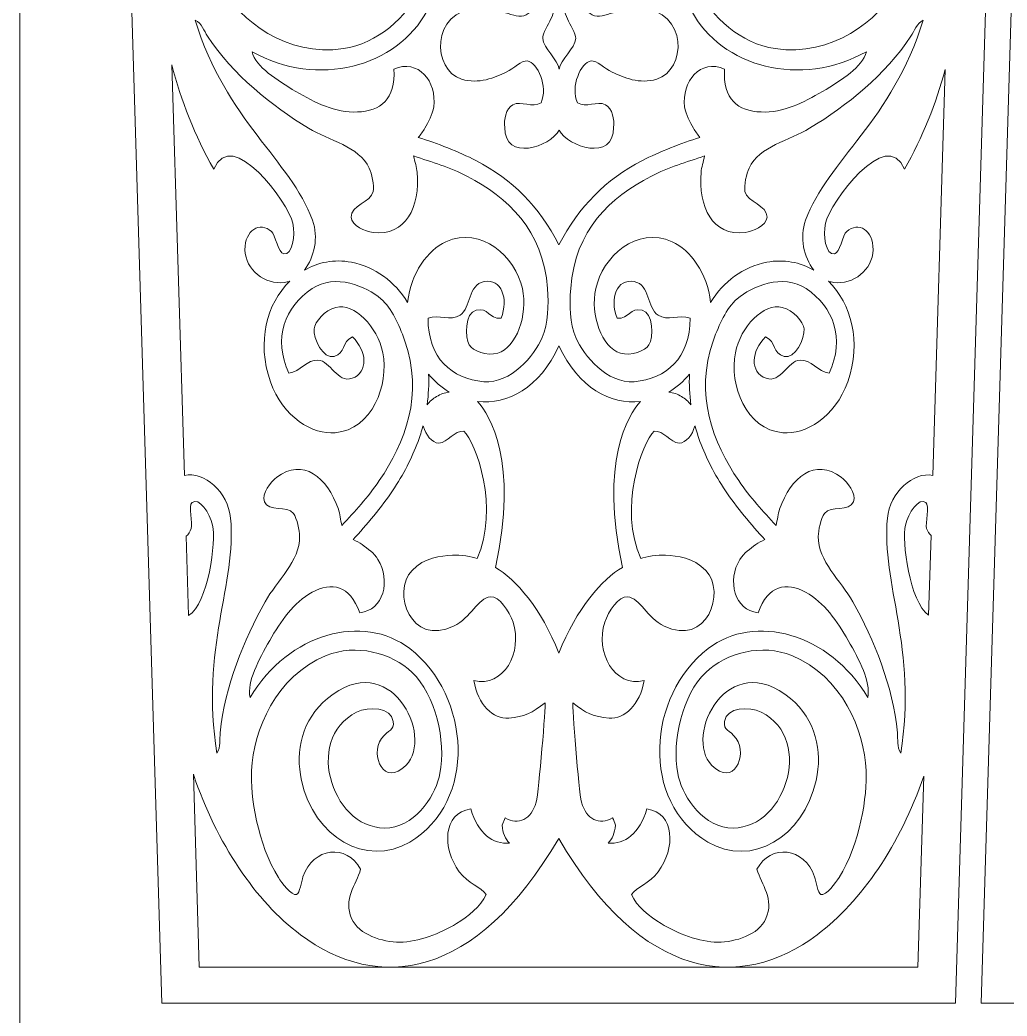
# Model space of a CAD drawing. Header units: millimetres. Extents: x -450 to 450, y -635 to 635.
# Drawn here: x -450 to -373.1, y 429.1 to 506.7 of the extents above; entities that cross this region are included whole.
import ezdxf

# ---------------------------------------------------------------- set-up
doc = ezdxf.new("R2010")
doc.units = ezdxf.units.MM
doc.header["$MEASUREMENT"] = 0
doc.layers.add('Camada 1', color=7, linetype='Continuous')

msp = doc.modelspace()

# ---------------------------------------------------------------- linework, layer by layer
at = {"layer": 'Camada 1', "color": 254, "lineweight": 20}
msp.add_lwpolyline([(-450, 35.1801), (450, 35.1801), (450, 635.1801), (-450, 635.1801), (-450, 35.1801)], close=True, dxfattribs=at)
at = {"layer": 'Camada 1', "color": 250, "lineweight": 20}
for points, knots in [([(-445, 630.1801), (-445, 630.1801), (-438.9545, 430.1057), (-438.9545, 430.1057), (-438.9545, 430.1057), (-438.9545, 430.1057), (-377.1447, 430.1057), (-377.1447, 430.1057), (-377.1447, 430.1057), (-377.1447, 430.1057), (-371.0992, 630.1801), (-371.0992, 630.1801), (-371.0992, 630.1801), (-371.0992, 630.1801), (-445, 630.1801), (-445, 630.1801)], [0, 0, 0, 0, 0.2, 0.2, 0.2, 0.2, 0.4, 0.4, 0.4, 0.4, 0.6, 0.6, 0.6, 0.6, 1, 1, 1, 1]), ([(-301.2439, 430.1057), (-301.2439, 430.1057), (-307.2894, 630.1801), (-307.2894, 630.1801), (-307.2894, 630.1801), (-307.2894, 630.1801), (-369.0992, 630.1801), (-369.0992, 630.1801), (-369.0992, 630.1801), (-369.0992, 630.1801), (-375.1447, 430.1057), (-375.1447, 430.1057), (-375.1447, 430.1057), (-375.1447, 430.1057), (-301.2439, 430.1057), (-301.2439, 430.1057)], [0, 0, 0, 0, 0.2, 0.2, 0.2, 0.2, 0.4, 0.4, 0.4, 0.4, 0.6, 0.6, 0.6, 0.6, 1, 1, 1, 1]), ([(-434.3718, 509.3272), (-435.3369, 510.9871), (-436.53, 514.6784), (-436.0892, 517.8454), (-436.0892, 517.8454), (-436.0208, 518.2822), (-435.7245, 519.702), (-435.2685, 519.7457), (-435.2685, 519.7457), (-434.9798, 519.7894), (-434.4554, 519.0685), (-434.1591, 518.8065), (-434.1591, 518.8065), (-432.3581, 517.1902), (-429.5845, 518.3478), (-429.4325, 520.7067), (-429.4325, 520.7067), (-430.3216, 521.6022), (-431.8338, 522.039), (-431.8414, 523.7427), (-431.8414, 523.7427), (-431.8338, 525.1842), (-430.2304, 526.6695), (-428.8626, 527.3903), (-428.8626, 527.3903), (-427.4188, 528.1765), (-425.3291, 528.526), (-423.7485, 528.5041), (-423.7485, 528.5041), (-422.6238, 528.5041), (-421.218, 528.3295), (-420.4353, 527.7179), (-420.4353, 527.7179), (-420.5797, 526.9971), (-421.4992, 526.189), (-421.7956, 525.0095), (-421.7956, 525.0095), (-422.3731, 522.6942), (-421.1876, 520.1825), (-418.8244, 521.0998), (-418.8244, 521.0998), (-419.2955, 524.3542), (-416.6055, 526.189), (-414.0522, 525.0968), (-414.0522, 525.0968), (-412.236, 524.3105), (-409.8424, 521.2309), (-409.2952, 519.1996), (-409.2952, 519.1996), (-409.0369, 518.2167), (-409.1053, 516.666), (-409.3028, 515.9452), (-409.3028, 515.9452), (-410.5643, 516.1417), (-411.7649, 516.8626), (-412.9807, 516.3384), (-412.9807, 516.3384), (-414.2346, 515.7923), (-414.9413, 514.1323), (-414.4701, 512.2758), (-414.4701, 512.2758), (-412.4108, 514.0232), (-409.8424, 512.2977), (-409.6524, 509.8077), (-409.6524, 509.8077), (-409.5764, 508.9122), (-409.888, 507.3833), (-410.5719, 507.0994), (-410.5719, 507.0994), (-411.5597, 506.7062), (-412.6772, 507.7827), (-414.2802, 507.6672), (-414.2802, 507.6672), (-418.1331, 507.3897), (-417.8593, 502.7746), (-415.6024, 502.0976), (-415.6024, 502.0976), (-414.265, 501.6826), (-413.0035, 502.2287), (-412.1297, 502.6437), (-412.1297, 502.6437), (-411.5293, 502.9276), (-410.9366, 503.5828), (-410.4883, 503.5173), (-410.4883, 503.5173), (-409.6904, 503.4081), (-408.8469, 501.5079), (-409.4168, 500.2629), (-409.4168, 500.2629), (-410.0779, 499.8261), (-410.9442, 500.4376), (-411.6205, 500.11), (-411.6205, 500.11), (-412.1601, 499.8261), (-412.312, 498.9087), (-412.2436, 498.3408), (-412.2436, 498.3408), (-412.2512, 495.6543), (-408.6949, 496.8119), (-408.011, 498.1224), (-408.011, 498.1224), (-407.3195, 496.8119), (-403.7632, 495.6543), (-403.7632, 498.3408), (-403.7632, 498.3408), (-403.7024, 498.9087), (-403.8468, 499.8261), (-404.3863, 500.11), (-404.3863, 500.11), (-405.0626, 500.4376), (-405.9289, 499.8261), (-406.5824, 500.2629), (-406.5824, 500.2629), (-407.1523, 501.5079), (-406.3164, 503.4081), (-405.5186, 503.5173), (-405.5186, 503.5173), (-405.0702, 503.5828), (-404.4775, 502.9276), (-403.8772, 502.6437), (-403.8772, 502.6437), (-402.9957, 502.2287), (-401.7343, 501.6826), (-400.3969, 502.0976), (-400.3969, 502.0976), (-398.1324, 502.7746), (-397.8661, 507.3897), (-401.7191, 507.6672), (-401.7191, 507.6672), (-403.3221, 507.7827), (-404.4395, 506.7062), (-405.4274, 507.0994), (-405.4274, 507.0994), (-406.1113, 507.3833), (-406.4228, 508.9122), (-406.3544, 509.8077), (-406.3544, 509.8077), (-406.1569, 512.2977), (-403.5808, 514.0232), (-401.5291, 512.2758), (-401.5291, 512.2758), (-401.058, 514.1323), (-401.7647, 515.7923), (-403.0033, 516.3384), (-403.0033, 516.3384), (-404.2191, 516.8626), (-405.4198, 516.1417), (-406.6964, 515.9452), (-406.6964, 515.9452), (-406.8788, 516.666), (-406.9548, 518.2167), (-406.6812, 519.1996), (-406.6812, 519.1996), (-406.1417, 521.2309), (-403.7556, 524.3105), (-401.9318, 525.0968), (-401.9318, 525.0968), (-399.3786, 526.189), (-396.6886, 524.3542), (-397.1673, 521.0998), (-397.1673, 521.0998), (-394.7964, 520.1825), (-393.611, 522.6942), (-394.1885, 525.0095), (-394.1885, 525.0095), (-394.4849, 526.189), (-395.3967, 526.9971), (-395.5411, 527.7179), (-395.5411, 527.7179), (-394.766, 528.3295), (-393.3526, 528.5041), (-392.228, 528.5041), (-392.228, 528.5041), (-390.655, 528.526), (-388.5653, 528.1765), (-387.1215, 527.3903), (-387.1215, 527.3903), (-385.7536, 526.6695), (-384.1427, 525.1842), (-384.1427, 523.7427), (-384.1427, 523.7427), (-384.1503, 522.039), (-385.67, 521.6022), (-386.5591, 520.7067), (-386.5591, 520.7067), (-386.4071, 518.3478), (-383.6335, 517.1902), (-381.825, 518.8065), (-381.825, 518.8065), (-381.5286, 519.0685), (-381.0119, 519.7894), (-380.7155, 519.7457), (-380.7155, 519.7457), (-380.2596, 519.702), (-379.9632, 518.2822), (-379.9024, 517.8454), (-379.9024, 517.8454), (-379.4693, 514.6784), (-380.6623, 510.9871), (-381.6274, 509.3272), (-381.6274, 509.3272), (-383.1776, 506.6625), (-386.7339, 503.8231), (-391.1869, 504.4783), (-391.1869, 504.4783), (-393.8009, 504.8496), (-396.225, 506.9464), (-397.1141, 509.1743), (-397.1141, 509.1743), (-398.1324, 511.7297), (-397.494, 515.29), (-395.9135, 517.365), (-395.9135, 517.365), (-395.0168, 518.5444), (-392.5471, 520.0078), (-390.237, 519.0467), (-390.237, 519.0467), (-385.7156, 517.1465), (-386.5135, 509.2835), (-391.582, 509.6549), (-391.582, 509.6549), (-392.6915, 509.7422), (-394.3861, 510.7032), (-394.0593, 511.7953), (-394.0593, 511.7953), (-393.8389, 512.516), (-393.421, 512.1447), (-392.6079, 512.516), (-392.6079, 512.516), (-391.1185, 513.215), (-391.1717, 516.0107), (-393.5578, 515.3773), (-393.5578, 515.3773), (-396.7645, 514.5254), (-396.2706, 506.4659), (-389.8419, 507.4925), (-389.8419, 507.4925), (-387.205, 507.9293), (-385.6026, 509.7883), (-385.0849, 512.0793), (-385.0849, 512.0793), (-384.0677, 516.581), (-387.0304, 520.8338), (-391.3161, 520.8596), (-391.3161, 520.8596), (-397.8892, 520.8993), (-400.8224, 513.215), (-397.7068, 507.427), (-397.7068, 507.427), (-395.3815, 503.0368), (-389.1808, 501.3768), (-384.0743, 504.2381), (-384.0743, 504.2381), (-384.401, 503.0368), (-385.9968, 502.032), (-387.4938, 501.1365), (-387.4938, 501.1365), (-388.9832, 500.2629), (-390.541, 499.4765), (-392.2812, 499.5421), (-392.2812, 499.5421), (-394.0745, 499.6076), (-395.2903, 500.525), (-395.1232, 502.8839), (-395.1232, 502.8839), (-397.0001, 503.7139), (-398.4971, 501.9229), (-398.2311, 499.9352), (-398.2311, 499.9352), (-398.14, 499.3019), (-397.8284, 498.7776), (-397.5472, 498.2754), (-397.5472, 498.2754), (-397.4029, 498.035), (-397.2129, 497.773), (-397.0381, 497.5545), (-397.0381, 497.5545), (-398.4591, 497.1177), (-400.2398, 496.4246), (-401.5139, 495.7636), (-401.5139, 495.7636), (-404.4495, 494.2406), (-406.4, 492.2251), (-408.0186, 489.1892), (-408.0186, 489.1892), (-409.622, 492.2251), (-411.5721, 494.2416), (-414.5005, 495.7636), (-414.5005, 495.7636), (-415.7743, 496.4256), (-417.5477, 497.1177), (-418.9763, 497.5545), (-418.9763, 497.5545), (-418.8016, 497.773), (-418.604, 498.035), (-418.4672, 498.2754), (-418.4672, 498.2754), (-418.186, 498.7776), (-417.8669, 499.3019), (-417.7757, 499.9352), (-417.7757, 499.9352), (-417.5021, 501.9229), (-418.9991, 503.7139), (-420.8761, 502.8839), (-420.8761, 502.8839), (-420.7165, 500.525), (-421.9323, 499.6076), (-423.7181, 499.5421), (-423.7181, 499.5421), (-425.4659, 499.4765), (-427.016, 500.2629), (-428.5054, 501.1365), (-428.5054, 501.1365), (-430.0024, 502.032), (-431.6058, 503.0368), (-431.925, 504.2381), (-431.925, 504.2381), (-426.8185, 501.3768), (-420.6253, 503.0368), (-418.2924, 507.427), (-418.2924, 507.427), (-415.1844, 513.215), (-418.0949, 520.8993), (-424.6756, 520.8596), (-424.6756, 520.8596), (-428.9613, 520.8338), (-431.9192, 516.5823), (-430.9067, 512.0793), (-430.9067, 512.0793), (-430.3919, 509.7896), (-428.7866, 507.9293), (-426.1574, 507.4925), (-426.1574, 507.4925), (-419.7286, 506.4659), (-419.2347, 514.5254), (-422.4339, 515.3773), (-422.4339, 515.3773), (-424.8199, 516.0107), (-424.8807, 513.215), (-423.3989, 512.516), (-423.3989, 512.516), (-422.5782, 512.1447), (-422.1603, 512.516), (-421.9399, 511.7953), (-421.9399, 511.7953), (-421.6132, 510.7032), (-423.3077, 509.7422), (-424.4172, 509.6549), (-424.4172, 509.6549), (-429.4857, 509.2835), (-430.276, 517.1465), (-425.7546, 519.0467), (-425.7546, 519.0467), (-423.4369, 520.0078), (-420.9749, 518.5444), (-420.0782, 517.365), (-420.0782, 517.365), (-418.4976, 515.29), (-417.8669, 511.7297), (-418.8927, 509.1743), (-418.8927, 509.1743), (-419.7742, 506.9464), (-422.1983, 504.8496), (-424.8123, 504.4783), (-424.8123, 504.4783), (-429.2653, 503.8231), (-432.8217, 506.6625), (-434.3718, 509.3272)], [0, 0, 0, 0, 0.0107527, 0.0107527, 0.0107527, 0.0107527, 0.0215054, 0.0215054, 0.0215054, 0.0215054, 0.0322581, 0.0322581, 0.0322581, 0.0322581, 0.0430108, 0.0430108, 0.0430108, 0.0430108, 0.0537634, 0.0537634, 0.0537634, 0.0537634, 0.0645161, 0.0645161, 0.0645161, 0.0645161, 0.0752688, 0.0752688, 0.0752688, 0.0752688, 0.0860215, 0.0860215, 0.0860215, 0.0860215, 0.0967742, 0.0967742, 0.0967742, 0.0967742, 0.1075269, 0.1075269, 0.1075269, 0.1075269, 0.1182796, 0.1182796, 0.1182796, 0.1182796, 0.1290323, 0.1290323, 0.1290323, 0.1290323, 0.1397849, 0.1397849, 0.1397849, 0.1397849, 0.1505376, 0.1505376, 0.1505376, 0.1505376, 0.1612903, 0.1612903, 0.1612903, 0.1612903, 0.172043, 0.172043, 0.172043, 0.172043, 0.1827957, 0.1827957, 0.1827957, 0.1827957, 0.1935484, 0.1935484, 0.1935484, 0.1935484, 0.2043011, 0.2043011, 0.2043011, 0.2043011, 0.2150538, 0.2150538, 0.2150538, 0.2150538, 0.2258065, 0.2258065, 0.2258065, 0.2258065, 0.2365591, 0.2365591, 0.2365591, 0.2365591, 0.2473118, 0.2473118, 0.2473118, 0.2473118, 0.2580645, 0.2580645, 0.2580645, 0.2580645, 0.2688172, 0.2688172, 0.2688172, 0.2688172, 0.2795699, 0.2795699, 0.2795699, 0.2795699, 0.2903226, 0.2903226, 0.2903226, 0.2903226, 0.3010753, 0.3010753, 0.3010753, 0.3010753, 0.311828, 0.311828, 0.311828, 0.311828, 0.3225806, 0.3225806, 0.3225806, 0.3225806, 0.3333333, 0.3333333, 0.3333333, 0.3333333, 0.344086, 0.344086, 0.344086, 0.344086, 0.3548387, 0.3548387, 0.3548387, 0.3548387, 0.3655914, 0.3655914, 0.3655914, 0.3655914, 0.3763441, 0.3763441, 0.3763441, 0.3763441, 0.3870968, 0.3870968, 0.3870968, 0.3870968, 0.3978495, 0.3978495, 0.3978495, 0.3978495, 0.4086022, 0.4086022, 0.4086022, 0.4086022, 0.4193548, 0.4193548, 0.4193548, 0.4193548, 0.4301075, 0.4301075, 0.4301075, 0.4301075, 0.4408602, 0.4408602, 0.4408602, 0.4408602, 0.4516129, 0.4516129, 0.4516129, 0.4516129, 0.4623656, 0.4623656, 0.4623656, 0.4623656, 0.4731183, 0.4731183, 0.4731183, 0.4731183, 0.483871, 0.483871, 0.483871, 0.483871, 0.4946237, 0.4946237, 0.4946237, 0.4946237, 0.5053763, 0.5053763, 0.5053763, 0.5053763, 0.516129, 0.516129, 0.516129, 0.516129, 0.5268817, 0.5268817, 0.5268817, 0.5268817, 0.5376344, 0.5376344, 0.5376344, 0.5376344, 0.5483871, 0.5483871, 0.5483871, 0.5483871, 0.5591398, 0.5591398, 0.5591398, 0.5591398, 0.5698925, 0.5698925, 0.5698925, 0.5698925, 0.5806452, 0.5806452, 0.5806452, 0.5806452, 0.5913978, 0.5913978, 0.5913978, 0.5913978, 0.6021505, 0.6021505, 0.6021505, 0.6021505, 0.6129032, 0.6129032, 0.6129032, 0.6129032, 0.6236559, 0.6236559, 0.6236559, 0.6236559, 0.6344086, 0.6344086, 0.6344086, 0.6344086, 0.6451613, 0.6451613, 0.6451613, 0.6451613, 0.655914, 0.655914, 0.655914, 0.655914, 0.6666667, 0.6666667, 0.6666667, 0.6666667, 0.6774194, 0.6774194, 0.6774194, 0.6774194, 0.688172, 0.688172, 0.688172, 0.688172, 0.6989247, 0.6989247, 0.6989247, 0.6989247, 0.7096774, 0.7096774, 0.7096774, 0.7096774, 0.7204301, 0.7204301, 0.7204301, 0.7204301, 0.7311828, 0.7311828, 0.7311828, 0.7311828, 0.7419355, 0.7419355, 0.7419355, 0.7419355, 0.7526882, 0.7526882, 0.7526882, 0.7526882, 0.7634409, 0.7634409, 0.7634409, 0.7634409, 0.7741935, 0.7741935, 0.7741935, 0.7741935, 0.7849462, 0.7849462, 0.7849462, 0.7849462, 0.7956989, 0.7956989, 0.7956989, 0.7956989, 0.8064516, 0.8064516, 0.8064516, 0.8064516, 0.8172043, 0.8172043, 0.8172043, 0.8172043, 0.827957, 0.827957, 0.827957, 0.827957, 0.8387097, 0.8387097, 0.8387097, 0.8387097, 0.8494624, 0.8494624, 0.8494624, 0.8494624, 0.8602151, 0.8602151, 0.8602151, 0.8602151, 0.8709677, 0.8709677, 0.8709677, 0.8709677, 0.8817204, 0.8817204, 0.8817204, 0.8817204, 0.8924731, 0.8924731, 0.8924731, 0.8924731, 0.9032258, 0.9032258, 0.9032258, 0.9032258, 0.9139785, 0.9139785, 0.9139785, 0.9139785, 0.9247312, 0.9247312, 0.9247312, 0.9247312, 0.9354839, 0.9354839, 0.9354839, 0.9354839, 0.9462366, 0.9462366, 0.9462366, 0.9462366, 0.9569892, 0.9569892, 0.9569892, 0.9569892, 0.9677419, 0.9677419, 0.9677419, 0.9677419, 0.9784946, 0.9784946, 0.9784946, 0.9784946, 1, 1, 1, 1]), ([(-409.2876, 505.2646), (-409.3028, 505.6796), (-408.8469, 506.3349), (-408.6417, 506.7936), (-408.6417, 506.7936), (-408.4138, 507.2959), (-408.2846, 507.7764), (-408.0034, 508.2133), (-408.0034, 508.2133), (-407.7147, 507.7764), (-407.5855, 507.2959), (-407.3575, 506.7936), (-407.3575, 506.7936), (-407.1599, 506.3349), (-406.6964, 505.6796), (-406.7116, 505.2646), (-406.7116, 505.2646), (-406.742, 504.522), (-407.9198, 503.6046), (-408.0034, 502.8839), (-408.0034, 502.8839), (-408.0794, 503.6046), (-409.2497, 504.522), (-409.2876, 505.2646)], [0, 0, 0, 0, 0.1428571, 0.1428571, 0.1428571, 0.1428571, 0.2857143, 0.2857143, 0.2857143, 0.2857143, 0.4285714, 0.4285714, 0.4285714, 0.4285714, 0.5714286, 0.5714286, 0.5714286, 0.5714286, 0.7142857, 0.7142857, 0.7142857, 0.7142857, 1, 1, 1, 1]), ([(-427.2136, 491.1112), (-428.9462, 495.8072), (-433.9463, 498.865), (-436.3552, 506.7062), (-436.3552, 506.7062), (-435.8308, 506.444), (-435.6637, 505.8544), (-435.3901, 505.4394), (-435.3901, 505.4394), (-433.3916, 502.4252), (-430.4204, 500.0445), (-427.5176, 498.2754), (-427.5176, 498.2754), (-425.9522, 497.3143), (-423.5813, 496.8774), (-422.7986, 495.1738), (-422.7986, 495.1738), (-422.6162, 494.7588), (-422.3807, 493.8197), (-422.4871, 493.3391), (-422.4871, 493.3391), (-422.6618, 492.5091), (-424.2424, 492.2688), (-424.2044, 491.3516), (-424.2044, 491.3516), (-424.174, 490.6744), (-423.0722, 490.2157), (-422.5023, 490.1503), (-422.5023, 490.1503), (-419.9338, 489.8444), (-418.8396, 492.1597), (-419.0599, 494.8462), (-419.0599, 494.8462), (-419.0903, 495.2175), (-419.2499, 495.6762), (-419.3411, 496.113), (-419.3411, 496.113), (-417.8973, 495.6325), (-416.5369, 495.2396), (-415.1465, 494.5186), (-415.1465, 494.5186), (-412.0308, 492.9027), (-409.2345, 490.3686), (-408.9153, 485.7819), (-408.9153, 485.7819), (-408.8241, 484.4713), (-408.8317, 483.0954), (-409.3256, 481.9596), (-409.3256, 481.9596), (-409.9488, 480.5399), (-411.7573, 478.3775), (-413.8774, 478.5304), (-413.8774, 478.5304), (-416.3623, 478.7271), (-418.2316, 480.3869), (-418.2164, 483.4667), (-418.2164, 483.4667), (-417.3654, 483.7943), (-416.4611, 483.2265), (-415.724, 483.7069), (-415.724, 483.7069), (-414.8577, 484.2748), (-415.1085, 486.1095), (-413.8546, 486.3279), (-413.8546, 486.3279), (-412.502, 486.59), (-411.9245, 485.0174), (-412.5248, 483.4667), (-412.5248, 483.4667), (-413.4975, 483.4011), (-413.5203, 484.3404), (-414.4777, 484.1), (-414.4777, 484.1), (-415.344, 483.9035), (-415.3668, 481.9815), (-415.0021, 481.3917), (-415.0021, 481.3917), (-414.7361, 480.9549), (-413.6419, 480.4962), (-412.7908, 480.7583), (-412.7908, 480.7583), (-411.3242, 481.1952), (-410.4275, 483.7287), (-410.8682, 485.7819), (-410.8682, 485.7819), (-411.4078, 488.25), (-414.0522, 490.6962), (-416.8258, 489.4294), (-416.8258, 489.4294), (-418.224, 488.796), (-419.5691, 487.005), (-419.8046, 484.7117), (-419.8046, 484.7117), (-420.8305, 486.3279), (-422.3211, 487.4779), (-424.1892, 487.835), (-424.1892, 487.835), (-425.5201, 488.0895), (-426.7805, 487.835), (-427.8443, 487.2235), (-427.8443, 487.2235), (-427.0692, 488.2281), (-426.7273, 489.7789), (-427.2136, 491.1112)], [0, 0, 0, 0, 0.037037, 0.037037, 0.037037, 0.037037, 0.0740741, 0.0740741, 0.0740741, 0.0740741, 0.1111111, 0.1111111, 0.1111111, 0.1111111, 0.1481481, 0.1481481, 0.1481481, 0.1481481, 0.1851852, 0.1851852, 0.1851852, 0.1851852, 0.2222222, 0.2222222, 0.2222222, 0.2222222, 0.2592593, 0.2592593, 0.2592593, 0.2592593, 0.2962963, 0.2962963, 0.2962963, 0.2962963, 0.3333333, 0.3333333, 0.3333333, 0.3333333, 0.3703704, 0.3703704, 0.3703704, 0.3703704, 0.4074074, 0.4074074, 0.4074074, 0.4074074, 0.4444444, 0.4444444, 0.4444444, 0.4444444, 0.4814815, 0.4814815, 0.4814815, 0.4814815, 0.5185185, 0.5185185, 0.5185185, 0.5185185, 0.5555556, 0.5555556, 0.5555556, 0.5555556, 0.5925926, 0.5925926, 0.5925926, 0.5925926, 0.6296296, 0.6296296, 0.6296296, 0.6296296, 0.6666667, 0.6666667, 0.6666667, 0.6666667, 0.7037037, 0.7037037, 0.7037037, 0.7037037, 0.7407407, 0.7407407, 0.7407407, 0.7407407, 0.7777778, 0.7777778, 0.7777778, 0.7777778, 0.8148148, 0.8148148, 0.8148148, 0.8148148, 0.8518519, 0.8518519, 0.8518519, 0.8518519, 0.8888889, 0.8888889, 0.8888889, 0.8888889, 0.9259259, 0.9259259, 0.9259259, 0.9259259, 1, 1, 1, 1]), ([(-402.1522, 478.5304), (-404.2723, 478.3775), (-406.0809, 480.5399), (-406.6964, 481.9596), (-406.6964, 481.9596), (-407.1903, 483.0954), (-407.1979, 484.4713), (-407.1067, 485.7819), (-407.1067, 485.7819), (-406.7876, 490.3686), (-403.9837, 492.9027), (-400.868, 494.5186), (-400.868, 494.5186), (-399.4776, 495.2396), (-398.1172, 495.6325), (-396.6734, 496.113), (-396.6734, 496.113), (-396.7645, 495.6762), (-396.9241, 495.2175), (-396.9545, 494.8462), (-396.9545, 494.8462), (-397.1749, 492.1597), (-396.0882, 489.8444), (-393.5198, 490.1503), (-393.5198, 490.1503), (-392.9575, 490.2157), (-391.848, 490.6744), (-391.8176, 491.3516), (-391.8176, 491.3516), (-391.772, 492.2688), (-393.3526, 492.5091), (-393.535, 493.3391), (-393.535, 493.3391), (-393.6338, 493.8197), (-393.4058, 494.7588), (-393.2158, 495.1738), (-393.2158, 495.1738), (-392.4331, 496.8774), (-390.0547, 497.3143), (-388.4969, 498.2754), (-388.4969, 498.2754), (-385.5865, 500.0445), (-382.6077, 502.4252), (-380.6091, 505.4394), (-380.6091, 505.4394), (-380.3356, 505.8544), (-380.1684, 506.444), (-379.6441, 506.7062), (-379.6441, 506.7062), (-382.0605, 498.865), (-387.0683, 495.8072), (-388.8084, 491.1112), (-388.8084, 491.1112), (-389.2948, 489.7789), (-388.9528, 488.2281), (-388.1777, 487.2235), (-388.1777, 487.2235), (-389.2416, 487.835), (-390.5093, 488.0886), (-391.8328, 487.835), (-391.8328, 487.835), (-393.7009, 487.4771), (-395.184, 486.3279), (-396.2174, 484.7117), (-396.2174, 484.7117), (-396.453, 487.005), (-397.798, 488.796), (-399.1962, 489.4294), (-399.1962, 489.4294), (-401.9774, 490.6962), (-404.6219, 488.25), (-405.1538, 485.7819), (-405.1538, 485.7819), (-405.5945, 483.7287), (-404.6979, 481.1952), (-403.2389, 480.7583), (-403.2389, 480.7583), (-402.3802, 480.4962), (-401.2935, 480.9549), (-401.02, 481.3917), (-401.02, 481.3917), (-400.6552, 481.9815), (-400.678, 483.9035), (-401.5519, 484.1), (-401.5519, 484.1), (-402.5018, 484.3404), (-402.5246, 483.4011), (-403.4972, 483.4667), (-403.4972, 483.4667), (-404.09, 485.0174), (-403.52, 486.59), (-402.1598, 486.3279), (-402.1598, 486.3279), (-400.9136, 486.1095), (-401.1719, 484.2748), (-400.2981, 483.7069), (-400.2981, 483.7069), (-399.561, 483.2265), (-398.6643, 483.7943), (-397.8056, 483.4667), (-397.8056, 483.4667), (-397.798, 480.3869), (-399.6674, 478.7271), (-402.1522, 478.5304)], [0, 0, 0, 0, 0.037037, 0.037037, 0.037037, 0.037037, 0.0740741, 0.0740741, 0.0740741, 0.0740741, 0.1111111, 0.1111111, 0.1111111, 0.1111111, 0.1481481, 0.1481481, 0.1481481, 0.1481481, 0.1851852, 0.1851852, 0.1851852, 0.1851852, 0.2222222, 0.2222222, 0.2222222, 0.2222222, 0.2592593, 0.2592593, 0.2592593, 0.2592593, 0.2962963, 0.2962963, 0.2962963, 0.2962963, 0.3333333, 0.3333333, 0.3333333, 0.3333333, 0.3703704, 0.3703704, 0.3703704, 0.3703704, 0.4074074, 0.4074074, 0.4074074, 0.4074074, 0.4444444, 0.4444444, 0.4444444, 0.4444444, 0.4814815, 0.4814815, 0.4814815, 0.4814815, 0.5185185, 0.5185185, 0.5185185, 0.5185185, 0.5555556, 0.5555556, 0.5555556, 0.5555556, 0.5925926, 0.5925926, 0.5925926, 0.5925926, 0.6296296, 0.6296296, 0.6296296, 0.6296296, 0.6666667, 0.6666667, 0.6666667, 0.6666667, 0.7037037, 0.7037037, 0.7037037, 0.7037037, 0.7407407, 0.7407407, 0.7407407, 0.7407407, 0.7777778, 0.7777778, 0.7777778, 0.7777778, 0.8148148, 0.8148148, 0.8148148, 0.8148148, 0.8518519, 0.8518519, 0.8518519, 0.8518519, 0.8888889, 0.8888889, 0.8888889, 0.8888889, 0.9259259, 0.9259259, 0.9259259, 0.9259259, 1, 1, 1, 1]), ([(-437.1955, 471.2188), (-437.1955, 471.2188), (-438.1626, 503.2275), (-438.1626, 503.2275), (-438.1626, 503.2275), (-437.4666, 500.4466), (-436.3867, 497.6887), (-434.9038, 495.0864), (-434.9038, 495.0864), (-433.498, 498.4937), (-429.0982, 492.4654), (-428.7486, 490.871), (-428.7486, 490.871), (-428.5434, 489.9318), (-428.779, 488.3811), (-429.4553, 488.4903), (-429.4553, 488.4903), (-429.8581, 488.5339), (-430.1164, 489.9755), (-430.4128, 490.2376), (-430.4128, 490.2376), (-431.2943, 491.0238), (-432.5025, 490.3468), (-432.4721, 488.796), (-432.4721, 488.796), (-432.4417, 487.2672), (-430.9219, 486.044), (-429.3945, 486.2624), (-429.3945, 486.2624), (-429.2501, 486.2842), (-429.1134, 486.3061), (-428.9918, 486.3498), (-428.9918, 486.3498), (-430.7623, 484.6243), (-431.583, 481.6538), (-430.4964, 478.5304), (-430.4964, 478.5304), (-429.5313, 475.7566), (-427.1832, 474.3805), (-425.4431, 474.5553), (-425.4431, 474.5553), (-422.5706, 474.7955), (-421.2332, 478.2902), (-421.7424, 480.7802), (-421.7424, 480.7802), (-422.1527, 482.8332), (-423.9461, 484.668), (-425.3975, 484.3185), (-425.3975, 484.3185), (-426.2561, 484.1219), (-427.0312, 483.1828), (-427.092, 482.6367), (-427.092, 482.6367), (-427.1756, 481.9378), (-426.3777, 480.2341), (-425.5342, 480.4962), (-425.5342, 480.4962), (-424.6224, 480.7583), (-424.9719, 481.6102), (-424.098, 482.0252), (-424.098, 482.0252), (-422.9734, 480.933), (-422.8442, 479.2512), (-424.1284, 478.7925), (-424.1284, 478.7925), (-425.2911, 478.3994), (-425.8078, 480.1467), (-426.7881, 480.2123), (-426.7881, 480.2123), (-427.6164, 480.2778), (-428.1787, 479.3167), (-429.0526, 479.1858), (-429.0526, 479.1858), (-430.314, 481.9159), (-429.3641, 484.3622), (-427.2516, 485.7819), (-427.2516, 485.7819), (-425.4431, 486.9831), (-422.9962, 485.9566), (-421.8867, 484.9956), (-421.8867, 484.9956), (-421.0129, 484.2093), (-420.4809, 482.9861), (-420.0402, 481.763), (-420.0402, 481.763), (-418.5432, 477.4821), (-419.99, 473.8151), (-422.0159, 470.8203), (-422.0159, 470.8203), (-422.9155, 469.4905), (-423.9081, 468.4615), (-424.9263, 467.3257), (-424.9263, 467.3257), (-425.0327, 467.7626), (-425.0707, 468.243), (-425.1999, 468.5925), (-425.1999, 468.5925), (-426.0814, 471.1043), (-427.9355, 472.6332), (-430.0024, 471.0824), (-430.0024, 471.0824), (-430.4584, 470.7548), (-431.1955, 469.7938), (-430.9599, 469.1822), (-430.9599, 469.1822), (-430.618, 468.3304), (-429.1893, 468.9202), (-428.6954, 468.2648), (-428.6954, 468.2648), (-428.4067, 467.8717), (-428.2319, 466.9326), (-428.2167, 466.4739), (-428.2167, 466.4739), (-428.1863, 464.5736), (-429.9872, 463.001), (-430.9067, 461.3847), (-430.9067, 461.3847), (-432.5785, 458.3925), (-434.0299, 454.8322), (-434.4022, 451.1847), (-434.4022, 451.1847), (-434.4554, 450.6824), (-434.3339, 450.0708), (-434.653, 449.5902), (-434.653, 449.5902), (-435.9676, 457.7153), (-433.1104, 462.87), (-433.5968, 467.8935), (-433.5968, 467.8935), (-433.7967, 469.9467), (-435.6485, 471.5751), (-437.1955, 471.2188)], [0, 0, 0, 0, 0.0294118, 0.0294118, 0.0294118, 0.0294118, 0.0588235, 0.0588235, 0.0588235, 0.0588235, 0.0882353, 0.0882353, 0.0882353, 0.0882353, 0.1176471, 0.1176471, 0.1176471, 0.1176471, 0.1470588, 0.1470588, 0.1470588, 0.1470588, 0.1764706, 0.1764706, 0.1764706, 0.1764706, 0.2058824, 0.2058824, 0.2058824, 0.2058824, 0.2352941, 0.2352941, 0.2352941, 0.2352941, 0.2647059, 0.2647059, 0.2647059, 0.2647059, 0.2941176, 0.2941176, 0.2941176, 0.2941176, 0.3235294, 0.3235294, 0.3235294, 0.3235294, 0.3529412, 0.3529412, 0.3529412, 0.3529412, 0.3823529, 0.3823529, 0.3823529, 0.3823529, 0.4117647, 0.4117647, 0.4117647, 0.4117647, 0.4411765, 0.4411765, 0.4411765, 0.4411765, 0.4705882, 0.4705882, 0.4705882, 0.4705882, 0.5, 0.5, 0.5, 0.5, 0.5294118, 0.5294118, 0.5294118, 0.5294118, 0.5588235, 0.5588235, 0.5588235, 0.5588235, 0.5882353, 0.5882353, 0.5882353, 0.5882353, 0.6176471, 0.6176471, 0.6176471, 0.6176471, 0.6470588, 0.6470588, 0.6470588, 0.6470588, 0.6764706, 0.6764706, 0.6764706, 0.6764706, 0.7058824, 0.7058824, 0.7058824, 0.7058824, 0.7352941, 0.7352941, 0.7352941, 0.7352941, 0.7647059, 0.7647059, 0.7647059, 0.7647059, 0.7941176, 0.7941176, 0.7941176, 0.7941176, 0.8235294, 0.8235294, 0.8235294, 0.8235294, 0.8529412, 0.8529412, 0.8529412, 0.8529412, 0.8823529, 0.8823529, 0.8823529, 0.8823529, 0.9117647, 0.9117647, 0.9117647, 0.9117647, 0.9411765, 0.9411765, 0.9411765, 0.9411765, 1, 1, 1, 1]), ([(-395.9894, 481.763), (-395.5411, 482.9861), (-395.0092, 484.2093), (-394.1353, 484.9956), (-394.1353, 484.9956), (-393.0259, 485.9566), (-390.579, 486.9831), (-388.7704, 485.7819), (-388.7704, 485.7819), (-386.6579, 484.3622), (-385.708, 481.9159), (-386.9771, 479.1858), (-386.9771, 479.1858), (-387.8586, 479.3167), (-388.4057, 480.2778), (-389.2416, 480.2123), (-389.2416, 480.2123), (-390.2142, 480.1467), (-390.7386, 478.3994), (-391.8936, 478.7925), (-391.8936, 478.7925), (-393.1778, 479.2512), (-393.0562, 480.933), (-391.924, 482.0252), (-391.924, 482.0252), (-391.0577, 481.6102), (-391.4073, 480.7583), (-390.4878, 480.4962), (-390.4878, 480.4962), (-389.6443, 480.2341), (-388.8464, 481.9378), (-388.93, 482.6367), (-388.93, 482.6367), (-388.9984, 483.1828), (-389.7659, 484.1219), (-390.6246, 484.3185), (-390.6246, 484.3185), (-392.076, 484.668), (-393.8693, 482.8332), (-394.2797, 480.7802), (-394.2797, 480.7802), (-394.7888, 478.2902), (-393.459, 474.7955), (-390.5866, 474.5553), (-390.5866, 474.5553), (-388.8464, 474.3805), (-386.4983, 475.7566), (-385.5333, 478.5304), (-385.5333, 478.5304), (-384.4466, 481.6538), (-385.2597, 484.6243), (-387.0303, 486.3498), (-387.0303, 486.3498), (-386.9011, 486.3061), (-386.7643, 486.2842), (-386.6275, 486.2624), (-386.6275, 486.2624), (-385.1001, 486.044), (-383.5879, 487.2672), (-383.5575, 488.796), (-383.5575, 488.796), (-383.5195, 490.3468), (-384.7202, 491.0238), (-385.6093, 490.2376), (-385.6093, 490.2376), (-385.9056, 489.9755), (-386.164, 488.5339), (-386.5667, 488.4903), (-386.5667, 488.4903), (-387.243, 488.3811), (-387.4786, 489.9318), (-387.2658, 490.871), (-387.2658, 490.871), (-386.9163, 492.4654), (-382.5089, 498.4937), (-381.1107, 495.0864), (-381.1107, 495.0864), (-379.695, 497.5706), (-378.6477, 500.1965), (-377.948, 502.849), (-377.948, 502.849), (-377.948, 502.849), (-378.9034, 471.2308), (-378.9034, 471.2308), (-378.9034, 471.2308), (-380.4273, 471.5349), (-382.2429, 469.9215), (-382.4405, 467.8935), (-382.4405, 467.8935), (-382.9344, 462.87), (-380.0772, 457.7153), (-381.407, 449.5902), (-381.407, 449.5902), (-381.7186, 450.0708), (-381.6122, 450.6824), (-381.6578, 451.1847), (-381.6578, 451.1847), (-382.0149, 454.8322), (-383.4663, 458.3925), (-385.1381, 461.3847), (-385.1381, 461.3847), (-386.05, 463.001), (-387.8586, 464.5736), (-387.8282, 466.4739), (-387.8282, 466.4739), (-387.813, 466.9326), (-387.6306, 467.8717), (-387.3418, 468.2648), (-387.3418, 468.2648), (-386.8479, 468.9202), (-385.4269, 468.3304), (-385.0773, 469.1822), (-385.0773, 469.1822), (-384.8266, 469.7938), (-385.5789, 470.7548), (-386.0348, 471.0824), (-386.0348, 471.0824), (-388.0941, 472.6332), (-389.9559, 471.1043), (-390.8373, 468.5925), (-390.8373, 468.5925), (-390.9665, 468.243), (-391.0045, 467.7626), (-391.1109, 467.3257), (-391.1109, 467.3257), (-392.1292, 468.4615), (-393.1232, 469.4893), (-394.0213, 470.8203), (-394.0213, 470.8203), (-396.0411, 473.8138), (-397.4864, 477.4821), (-395.9894, 481.763)], [0, 0, 0, 0, 0.0294118, 0.0294118, 0.0294118, 0.0294118, 0.0588235, 0.0588235, 0.0588235, 0.0588235, 0.0882353, 0.0882353, 0.0882353, 0.0882353, 0.1176471, 0.1176471, 0.1176471, 0.1176471, 0.1470588, 0.1470588, 0.1470588, 0.1470588, 0.1764706, 0.1764706, 0.1764706, 0.1764706, 0.2058824, 0.2058824, 0.2058824, 0.2058824, 0.2352941, 0.2352941, 0.2352941, 0.2352941, 0.2647059, 0.2647059, 0.2647059, 0.2647059, 0.2941176, 0.2941176, 0.2941176, 0.2941176, 0.3235294, 0.3235294, 0.3235294, 0.3235294, 0.3529412, 0.3529412, 0.3529412, 0.3529412, 0.3823529, 0.3823529, 0.3823529, 0.3823529, 0.4117647, 0.4117647, 0.4117647, 0.4117647, 0.4411765, 0.4411765, 0.4411765, 0.4411765, 0.4705882, 0.4705882, 0.4705882, 0.4705882, 0.5, 0.5, 0.5, 0.5, 0.5294118, 0.5294118, 0.5294118, 0.5294118, 0.5588235, 0.5588235, 0.5588235, 0.5588235, 0.5882353, 0.5882353, 0.5882353, 0.5882353, 0.6176471, 0.6176471, 0.6176471, 0.6176471, 0.6470588, 0.6470588, 0.6470588, 0.6470588, 0.6764706, 0.6764706, 0.6764706, 0.6764706, 0.7058824, 0.7058824, 0.7058824, 0.7058824, 0.7352941, 0.7352941, 0.7352941, 0.7352941, 0.7647059, 0.7647059, 0.7647059, 0.7647059, 0.7941176, 0.7941176, 0.7941176, 0.7941176, 0.8235294, 0.8235294, 0.8235294, 0.8235294, 0.8529412, 0.8529412, 0.8529412, 0.8529412, 0.8823529, 0.8823529, 0.8823529, 0.8823529, 0.9117647, 0.9117647, 0.9117647, 0.9117647, 0.9411765, 0.9411765, 0.9411765, 0.9411765, 1, 1, 1, 1]), ([(-412.9655, 464.0495), (-411.1874, 472.2837), (-413.3607, 475.9095), (-414.3638, 476.9797), (-414.3638, 476.9797), (-412.0385, 476.7176), (-409.5156, 478.0281), (-408.0186, 481.3262), (-408.0186, 481.3262), (-406.514, 478.0281), (-403.9912, 476.7176), (-401.6735, 476.9797), (-401.6735, 476.9797), (-402.6689, 475.9095), (-404.8422, 472.2837), (-403.0793, 464.0495), (-403.0793, 464.0495), (-404.6371, 463.1758), (-406.666, 460.8388), (-408.0262, 457.3877), (-408.0262, 457.3877), (-409.3788, 460.8388), (-411.4078, 463.1758), (-412.9655, 464.0495)], [0, 0, 0, 0, 0.1428571, 0.1428571, 0.1428571, 0.1428571, 0.2857143, 0.2857143, 0.2857143, 0.2857143, 0.4285714, 0.4285714, 0.4285714, 0.4285714, 0.5714286, 0.5714286, 0.5714286, 0.5714286, 0.7142857, 0.7142857, 0.7142857, 0.7142857, 1, 1, 1, 1]), ([(-416.5751, 477.7223), (-416.917, 477.6786), (-417.2523, 477.5493), (-417.5477, 477.3729), (-417.5477, 477.3729), (-417.8373, 477.1999), (-418.0873, 476.9797), (-418.2848, 476.7395), (-418.2848, 476.7395), (-418.1784, 477.5258), (-418.1404, 478.3339), (-418.1708, 479.1202), (-418.1708, 479.1202), (-417.7073, 478.5523), (-417.1602, 478.0936), (-416.5751, 477.7223)], [0, 0, 0, 0, 0.2, 0.2, 0.2, 0.2, 0.4, 0.4, 0.4, 0.4, 0.6, 0.6, 0.6, 0.6, 1, 1, 1, 1]), ([(-398.4743, 477.3729), (-398.7698, 477.5493), (-399.1126, 477.6786), (-399.4622, 477.7223), (-399.4622, 477.7223), (-398.8619, 478.0936), (-398.3223, 478.5523), (-397.8588, 479.1202), (-397.8588, 479.1202), (-397.8892, 478.3339), (-397.8512, 477.5258), (-397.7448, 476.7395), (-397.7448, 476.7395), (-397.9424, 476.9797), (-398.1848, 477.2), (-398.4743, 477.3729)], [0, 0, 0, 0, 0.2, 0.2, 0.2, 0.2, 0.4, 0.4, 0.4, 0.4, 0.6, 0.6, 0.6, 0.6, 1, 1, 1, 1]), ([(-424.06, 466.2336), (-423.0266, 467.3257), (-421.8058, 468.8132), (-420.9825, 470.034), (-420.9825, 470.034), (-420.1265, 471.3031), (-419.4829, 472.5666), (-418.9915, 473.8782), (-418.9915, 473.8782), (-418.8447, 474.2701), (-418.718, 474.6864), (-418.6116, 475.0795), (-418.6116, 475.0795), (-418.5964, 475.0577), (-418.5812, 475.0358), (-418.5736, 475.014), (-418.5736, 475.014), (-418.414, 474.4679), (-417.9277, 473.7253), (-417.3654, 473.7471), (-417.3654, 473.7471), (-416.6662, 473.769), (-416.1647, 474.7518), (-415.4276, 474.6645), (-415.4276, 474.6645), (-414.4701, 473.8345), (-412.6388, 468.6144), (-414.3942, 464.7484), (-414.3942, 464.7484), (-414.7893, 464.9013), (-415.724, 465.0541), (-416.3243, 465.0104), (-416.3243, 465.0104), (-417.2362, 464.9667), (-418.4976, 464.8358), (-419.4627, 463.831), (-419.4627, 463.831), (-421.0888, 462.1056), (-419.5282, 457.8585), (-416.2255, 459.4845), (-416.2255, 459.4845), (-414.8701, 460.1518), (-414.3334, 461.6687), (-413.3607, 461.7779), (-413.3607, 461.7779), (-412.692, 461.8434), (-411.8637, 460.6203), (-411.5901, 459.7903), (-411.5901, 459.7903), (-410.8378, 457.4533), (-412.312, 454.6794), (-414.6525, 455.2472), (-414.6525, 455.2472), (-414.341, 453.3689), (-413.1403, 452.2113), (-411.9321, 452.3205), (-411.9321, 452.3205), (-410.7466, 452.4296), (-410.0779, 452.7137), (-409.0977, 453.5218), (-409.0977, 453.5218), (-409.0445, 453.3689), (-409.5764, 446.6634), (-409.7968, 445.768), (-409.7968, 445.768), (-410.1919, 444.3919), (-411.1494, 443.9769), (-412.2208, 444.5449), (-412.2208, 444.5449), (-412.2208, 444.5449), (-412.4412, 443.9769), (-412.4412, 443.9769), (-412.4412, 443.9769), (-412.4032, 443.3654), (-412.1905, 442.8849), (-411.8789, 442.5791), (-411.8789, 442.5791), (-413.1403, 442.4699), (-414.3714, 443.3436), (-414.8729, 445.2438), (-414.8729, 445.2438), (-417.1146, 444.938), (-417.107, 442.1423), (-415.7848, 440.3512), (-415.7848, 440.3512), (-415.1009, 439.4339), (-414.075, 439.1499), (-413.7026, 438.582), (-413.7026, 438.582), (-414.075, 437.6648), (-415.1313, 436.8348), (-416.0051, 436.3105), (-416.0051, 436.3105), (-417.2362, 435.5461), (-418.9991, 434.869), (-420.4201, 434.869), (-420.4201, 434.869), (-421.7652, 434.869), (-423.5965, 435.415), (-424.1664, 436.7037), (-424.1664, 436.7037), (-424.8351, 438.2107), (-423.8245, 439.3247), (-423.4673, 440.5479), (-423.4673, 440.5479), (-424.5236, 442.5573), (-427.1832, 442.2514), (-427.9583, 439.9581), (-427.9583, 439.9581), (-428.0799, 439.5868), (-428.2015, 438.6913), (-428.4522, 438.582), (-428.4522, 438.582), (-428.8246, 438.4292), (-429.6301, 439.5212), (-429.8581, 439.8925), (-429.8581, 439.8925), (-431.4994, 442.4699), (-432.0618, 446.314), (-431.963, 448.2361), (-431.963, 448.2361), (-431.811, 451.3594), (-430.0784, 455.5968), (-426.1574, 457.1912), (-426.1574, 457.1912), (-423.8549, 458.1303), (-421.0433, 457.4314), (-419.4551, 455.8807), (-419.4551, 455.8807), (-417.6389, 454.1115), (-416.803, 450.6168), (-417.2894, 447.9958), (-417.2894, 447.9958), (-417.5629, 446.5106), (-418.9839, 444.0206), (-421.2028, 443.7804), (-421.2028, 443.7804), (-425.5418, 443.2999), (-428.0495, 450.6605), (-423.7789, 452.7791), (-423.7789, 452.7791), (-422.8442, 453.2378), (-421.0812, 453.1941), (-420.9293, 452.0583), (-420.9293, 452.0583), (-420.8305, 451.3157), (-421.3168, 451.4687), (-421.8335, 450.7261), (-421.8335, 450.7261), (-422.7682, 449.3937), (-421.6132, 446.9256), (-419.9414, 448.6293), (-419.9414, 448.6293), (-417.6921, 450.9444), (-421.1876, 457.8901), (-426.0586, 453.8494), (-426.0586, 453.8494), (-428.0343, 452.1894), (-428.581, 449.765), (-428.0723, 447.4717), (-428.0723, 447.4717), (-427.0841, 443.0161), (-423.0412, 440.6559), (-419.645, 442.6664), (-419.645, 442.6664), (-414.3709, 445.7885), (-414.8805, 454.0678), (-419.6374, 457.7372), (-419.6374, 457.7372), (-423.2774, 460.511), (-429.0602, 458.9603), (-432.077, 453.9368), (-432.077, 453.9368), (-432.3201, 455.1599), (-431.4158, 456.8416), (-430.5496, 458.3706), (-430.5496, 458.3706), (-429.6757, 459.8777), (-428.703, 461.3192), (-427.2364, 462.1273), (-427.2364, 462.1273), (-425.7166, 462.9356), (-424.3336, 462.7171), (-423.5357, 460.5329), (-423.5357, 460.5329), (-421.6664, 460.7077), (-421.1116, 463.0447), (-422.1147, 464.6828), (-422.1147, 464.6828), (-422.4339, 465.2071), (-422.905, 465.5128), (-423.3457, 465.8404), (-423.3457, 465.8404), (-423.5585, 465.9933), (-423.8169, 466.1026), (-424.06, 466.2336)], [0, 0, 0, 0, 0.02, 0.02, 0.02, 0.02, 0.04, 0.04, 0.04, 0.04, 0.06, 0.06, 0.06, 0.06, 0.08, 0.08, 0.08, 0.08, 0.1, 0.1, 0.1, 0.1, 0.12, 0.12, 0.12, 0.12, 0.14, 0.14, 0.14, 0.14, 0.16, 0.16, 0.16, 0.16, 0.18, 0.18, 0.18, 0.18, 0.2, 0.2, 0.2, 0.2, 0.22, 0.22, 0.22, 0.22, 0.24, 0.24, 0.24, 0.24, 0.26, 0.26, 0.26, 0.26, 0.28, 0.28, 0.28, 0.28, 0.3, 0.3, 0.3, 0.3, 0.32, 0.32, 0.32, 0.32, 0.34, 0.34, 0.34, 0.34, 0.36, 0.36, 0.36, 0.36, 0.38, 0.38, 0.38, 0.38, 0.4, 0.4, 0.4, 0.4, 0.42, 0.42, 0.42, 0.42, 0.44, 0.44, 0.44, 0.44, 0.46, 0.46, 0.46, 0.46, 0.48, 0.48, 0.48, 0.48, 0.5, 0.5, 0.5, 0.5, 0.52, 0.52, 0.52, 0.52, 0.54, 0.54, 0.54, 0.54, 0.56, 0.56, 0.56, 0.56, 0.58, 0.58, 0.58, 0.58, 0.6, 0.6, 0.6, 0.6, 0.62, 0.62, 0.62, 0.62, 0.64, 0.64, 0.64, 0.64, 0.66, 0.66, 0.66, 0.66, 0.68, 0.68, 0.68, 0.68, 0.7, 0.7, 0.7, 0.7, 0.72, 0.72, 0.72, 0.72, 0.74, 0.74, 0.74, 0.74, 0.76, 0.76, 0.76, 0.76, 0.78, 0.78, 0.78, 0.78, 0.8, 0.8, 0.8, 0.8, 0.82, 0.82, 0.82, 0.82, 0.84, 0.84, 0.84, 0.84, 0.86, 0.86, 0.86, 0.86, 0.88, 0.88, 0.88, 0.88, 0.9, 0.9, 0.9, 0.9, 0.92, 0.92, 0.92, 0.92, 0.94, 0.94, 0.94, 0.94, 0.96, 0.96, 0.96, 0.96, 1, 1, 1, 1]), ([(-399.7129, 465.0104), (-400.3209, 465.0541), (-401.2479, 464.9013), (-401.6507, 464.7484), (-401.6507, 464.7484), (-403.3984, 468.6144), (-401.5595, 473.8345), (-400.602, 474.6645), (-400.602, 474.6645), (-399.8649, 474.7518), (-399.371, 473.769), (-398.6643, 473.7471), (-398.6643, 473.7471), (-398.102, 473.7253), (-397.6156, 474.4679), (-397.4561, 475.014), (-397.4561, 475.014), (-397.4409, 475.0358), (-397.4257, 475.0577), (-397.4181, 475.0795), (-397.4181, 475.0795), (-397.3117, 474.6864), (-397.1861, 474.2731), (-397.0381, 473.8782), (-397.0381, 473.8782), (-396.5479, 472.5696), (-395.9108, 471.3031), (-395.0548, 470.034), (-395.0548, 470.034), (-394.2315, 468.8132), (-393.0107, 467.3257), (-391.9848, 466.2336), (-391.9848, 466.2336), (-392.2204, 466.1026), (-392.4863, 465.9933), (-392.6991, 465.8404), (-392.6991, 465.8404), (-393.1322, 465.5128), (-393.6034, 465.2071), (-393.9301, 464.6828), (-393.9301, 464.6828), (-394.9332, 463.0447), (-394.3785, 460.7077), (-392.5091, 460.5329), (-392.5091, 460.5329), (-391.7188, 462.7171), (-390.3282, 462.9356), (-388.8084, 462.1273), (-388.8084, 462.1273), (-387.3418, 461.3192), (-386.3692, 459.8777), (-385.4953, 458.3706), (-385.4953, 458.3706), (-384.629, 456.8416), (-383.7247, 455.1599), (-383.9679, 453.9368), (-383.9679, 453.9368), (-386.9847, 458.9603), (-392.7675, 460.511), (-396.4074, 457.7372), (-396.4074, 457.7372), (-401.1643, 454.0678), (-401.6915, 445.7837), (-396.4302, 442.6664), (-396.4302, 442.6664), (-393.0288, 440.6511), (-388.9883, 443.0174), (-387.9953, 447.4717), (-387.9953, 447.4717), (-387.4838, 449.7663), (-388.0181, 452.1894), (-389.9863, 453.8494), (-389.9863, 453.8494), (-394.8572, 457.8901), (-398.3603, 450.9444), (-396.111, 448.6293), (-396.111, 448.6293), (-394.4469, 446.9256), (-393.2918, 449.3937), (-394.2265, 450.7261), (-394.2265, 450.7261), (-394.7356, 451.4687), (-395.222, 451.3157), (-395.1232, 452.0583), (-395.1232, 452.0583), (-394.9636, 453.1941), (-393.2006, 453.2378), (-392.2736, 452.7791), (-392.2736, 452.7791), (-388.0029, 450.6605), (-390.5258, 443.2999), (-394.8572, 443.7804), (-394.8572, 443.7804), (-397.0837, 444.0206), (-398.4971, 446.5106), (-398.7707, 447.9958), (-398.7707, 447.9958), (-399.2494, 450.6168), (-398.4059, 454.1115), (-396.5898, 455.8807), (-396.5898, 455.8807), (-395.0016, 457.4314), (-392.19, 458.1303), (-389.8875, 457.1912), (-389.8875, 457.1912), (-385.9664, 455.5968), (-384.2414, 451.3594), (-384.0971, 448.2361), (-384.0971, 448.2361), (-383.9983, 446.314), (-384.5682, 442.4699), (-386.2096, 439.8925), (-386.2096, 439.8925), (-386.4375, 439.5212), (-387.243, 438.4292), (-387.6154, 438.582), (-387.6154, 438.582), (-387.8737, 438.6913), (-387.9877, 439.5868), (-388.1093, 439.9581), (-388.1093, 439.9581), (-388.892, 442.2514), (-391.5441, 442.5573), (-392.6003, 440.5479), (-392.6003, 440.5479), (-392.2432, 439.3247), (-391.2325, 438.2107), (-391.9012, 436.7037), (-391.9012, 436.7037), (-392.4711, 435.415), (-394.3025, 434.869), (-395.6551, 434.869), (-395.6551, 434.869), (-397.0685, 434.869), (-398.8315, 435.5461), (-400.0625, 436.3105), (-400.0625, 436.3105), (-400.944, 436.8348), (-401.9926, 437.6648), (-402.365, 438.582), (-402.365, 438.582), (-402.0002, 439.1499), (-400.9668, 439.4339), (-400.2905, 440.3512), (-400.2905, 440.3512), (-398.9606, 442.1423), (-398.9454, 444.938), (-401.1871, 445.2438), (-401.1871, 445.2438), (-401.7039, 443.3436), (-402.9349, 442.4699), (-404.1887, 442.5791), (-404.1887, 442.5791), (-403.8772, 442.8849), (-403.6644, 443.3654), (-403.6188, 443.9769), (-403.6188, 443.9769), (-403.6872, 444.1736), (-403.7632, 444.3701), (-403.8392, 444.5449), (-403.8392, 444.5449), (-404.9106, 443.9769), (-405.8757, 444.3919), (-406.2633, 445.768), (-406.2633, 445.768), (-406.4836, 446.6634), (-407.0004, 453.3689), (-406.9472, 453.5218), (-406.9472, 453.5218), (-405.9821, 452.7137), (-405.3058, 452.4296), (-404.1203, 452.3205), (-404.1203, 452.3205), (-402.9121, 452.2113), (-401.7039, 453.3689), (-401.3923, 455.2472), (-401.3923, 455.2472), (-403.7328, 454.6794), (-405.207, 457.4533), (-404.4547, 459.7903), (-404.4547, 459.7903), (-404.1811, 460.6203), (-403.3529, 461.8434), (-402.6841, 461.7779), (-402.6841, 461.7779), (-401.7115, 461.6687), (-401.1747, 460.1518), (-399.8193, 459.4845), (-399.8193, 459.4845), (-396.5167, 457.8586), (-394.9636, 462.1056), (-396.5898, 463.831), (-396.5898, 463.831), (-397.5472, 464.8358), (-398.8011, 464.9667), (-399.7129, 465.0104)], [0, 0, 0, 0, 0.02, 0.02, 0.02, 0.02, 0.04, 0.04, 0.04, 0.04, 0.06, 0.06, 0.06, 0.06, 0.08, 0.08, 0.08, 0.08, 0.1, 0.1, 0.1, 0.1, 0.12, 0.12, 0.12, 0.12, 0.14, 0.14, 0.14, 0.14, 0.16, 0.16, 0.16, 0.16, 0.18, 0.18, 0.18, 0.18, 0.2, 0.2, 0.2, 0.2, 0.22, 0.22, 0.22, 0.22, 0.24, 0.24, 0.24, 0.24, 0.26, 0.26, 0.26, 0.26, 0.28, 0.28, 0.28, 0.28, 0.3, 0.3, 0.3, 0.3, 0.32, 0.32, 0.32, 0.32, 0.34, 0.34, 0.34, 0.34, 0.36, 0.36, 0.36, 0.36, 0.38, 0.38, 0.38, 0.38, 0.4, 0.4, 0.4, 0.4, 0.42, 0.42, 0.42, 0.42, 0.44, 0.44, 0.44, 0.44, 0.46, 0.46, 0.46, 0.46, 0.48, 0.48, 0.48, 0.48, 0.5, 0.5, 0.5, 0.5, 0.52, 0.52, 0.52, 0.52, 0.54, 0.54, 0.54, 0.54, 0.56, 0.56, 0.56, 0.56, 0.58, 0.58, 0.58, 0.58, 0.6, 0.6, 0.6, 0.6, 0.62, 0.62, 0.62, 0.62, 0.64, 0.64, 0.64, 0.64, 0.66, 0.66, 0.66, 0.66, 0.68, 0.68, 0.68, 0.68, 0.7, 0.7, 0.7, 0.7, 0.72, 0.72, 0.72, 0.72, 0.74, 0.74, 0.74, 0.74, 0.76, 0.76, 0.76, 0.76, 0.78, 0.78, 0.78, 0.78, 0.8, 0.8, 0.8, 0.8, 0.82, 0.82, 0.82, 0.82, 0.84, 0.84, 0.84, 0.84, 0.86, 0.86, 0.86, 0.86, 0.88, 0.88, 0.88, 0.88, 0.9, 0.9, 0.9, 0.9, 0.92, 0.92, 0.92, 0.92, 0.94, 0.94, 0.94, 0.94, 0.96, 0.96, 0.96, 0.96, 1, 1, 1, 1]), ([(-436.8656, 460.3015), (-436.8656, 460.3015), (-437.0526, 466.4912), (-437.0526, 466.4912), (-437.0526, 466.4912), (-436.8877, 466.6289), (-436.7505, 466.8278), (-436.6591, 467.0854), (-436.6591, 467.0854), (-436.5224, 467.4785), (-436.9099, 468.8765), (-436.5983, 469.1167), (-436.5983, 469.1167), (-436.0664, 469.5535), (-435.2077, 468.2867), (-434.995, 467.3476), (-434.995, 467.3476), (-434.7039, 466.1183), (-435.3324, 461.2586), (-436.8656, 460.3015)], [0, 0, 0, 0, 0.1666667, 0.1666667, 0.1666667, 0.1666667, 0.3333333, 0.3333333, 0.3333333, 0.3333333, 0.5, 0.5, 0.5, 0.5, 0.6666667, 0.6666667, 0.6666667, 0.6666667, 1, 1, 1, 1]), ([(-379.2325, 460.3384), (-380.7241, 461.375), (-381.3299, 466.1329), (-381.0423, 467.3476), (-381.0423, 467.3476), (-380.8295, 468.2867), (-379.9708, 469.5535), (-379.4465, 469.1167), (-379.4465, 469.1167), (-379.1349, 468.8765), (-379.5149, 467.4785), (-379.3857, 467.0854), (-379.3857, 467.0854), (-379.3027, 466.8597), (-379.1851, 466.6791), (-379.045, 466.5451), (-379.045, 466.5451), (-379.045, 466.5451), (-379.2325, 460.3384), (-379.2325, 460.3384)], [0, 0, 0, 0, 0.1666667, 0.1666667, 0.1666667, 0.1666667, 0.3333333, 0.3333333, 0.3333333, 0.3333333, 0.5, 0.5, 0.5, 0.5, 0.6666667, 0.6666667, 0.6666667, 0.6666667, 1, 1, 1, 1]), ([(-428.1407, 435.4369), (-422.155, 430.9592), (-414.5081, 431.8548), (-408.0414, 442.9504), (-408.0414, 442.9504), (-401.5671, 431.8548), (-393.9103, 430.9553), (-387.9193, 435.4369), (-387.9193, 435.4369), (-384.4318, 438.0458), (-381.4467, 442.4647), (-379.6116, 447.7903), (-379.6116, 447.7903), (-379.6116, 447.7903), (-380.0614, 432.9057), (-380.0614, 432.9057), (-380.0614, 432.9057), (-380.0614, 432.9057), (-436.0378, 432.9057), (-436.0378, 432.9057), (-436.0378, 432.9057), (-436.0378, 432.9057), (-436.4922, 447.9443), (-436.4922, 447.9443), (-436.4922, 447.9443), (-434.667, 442.5513), (-431.6645, 438.073), (-428.1407, 435.4369)], [0, 0, 0, 0, 0.125, 0.125, 0.125, 0.125, 0.25, 0.25, 0.25, 0.25, 0.375, 0.375, 0.375, 0.375, 0.5, 0.5, 0.5, 0.5, 0.625, 0.625, 0.625, 0.625, 0.75, 0.75, 0.75, 0.75, 1, 1, 1, 1])]:
    msp.add_open_spline(points, degree=3, knots=knots, dxfattribs=at)

doc.saveas('drawing.dxf')
